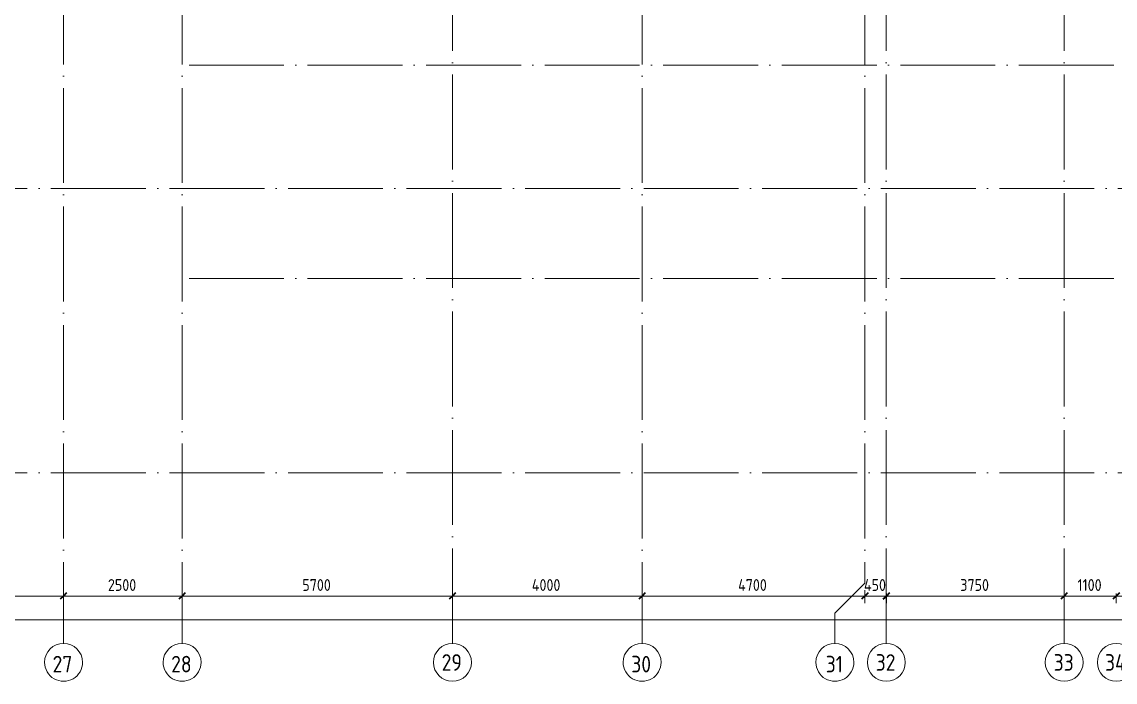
# Model space of a CAD drawing. Header units: millimetres. Extents: x 97 to 215964, y -4577 to 60645.
# Drawn here: x 154618 to 177673, y -4391 to 9541 of the extents above; entities that cross this region are included whole.
import ezdxf

# ---------------------------------------------------------------- set-up
doc = ezdxf.new("R2010")
doc.units = ezdxf.units.MM
doc.linetypes.add('ADSK_Линия сетки', pattern=[2500, 2000, -250, 0, -250])
for name, color, linetype, lineweight in [('A-____-____-DIMS', 211, 'Continuous', 9), ('A-____-____-DIMS-100', 211, 'Continuous', 9), ('S-GRID-____-IDEN', 1, 'Continuous', 20), ('S-GRID-____-OTLN', 1, 'Continuous', 9)]:
    doc.layers.add(name, color=color, linetype=linetype, lineweight=lineweight)
doc.styles.add('GOST Common', font='GOST_Common.ttf', dxfattribs={"width": 0.9, "height": 250})
doc.styles.add('GOST Common_2', font='GOST_Common.ttf', dxfattribs={"width": 0.9, "height": 350})
doc.dimstyles.new('ADSK_Основной_2_5_мм_Округление_до_10_мм', dxfattribs={"dimscale": 304.8, "dimtxt": 0.824897, "dimasz": 0.463911, "dimexe": 0.492126, "dimexo": 0.001615, "dimgap": 0.098425, "dimtad": 1, "dimdec": 0, "dimlfac": 304.8, "dimrnd": 10, "dimdsep": 46, "dimtxsty": 'GOST Common', "dimblk1": 'OBLIQUE', "dimblk2": 'OBLIQUE', "dimsah": 1, "dimcen": 0.09, "dimdle": 0.492126, "dimazin": 2, "dimtfac": 1, "dimtdec": 4, "dimtix": 1, "dimtmove": 0, "dimatfit": 3, "dimfxl": 1, "dimtvp": 1, "dimtolj": 1, "dimtzin": 0, "dimlwd": 20, "dimlwe": 20, "dimarcsym": 2})

# ---------------------------------------------------------------- blocks, each defined once
blk = doc.blocks.new('Ось сетки - Круг_Ø8 мм-8258-О_АИ_ПП_8_400_Целиком')
at = {"layer": 'S-GRID-____-IDEN'}
for start, end in [(360, 180), (180, 360)]:
    blk.add_arc((0, 0), 4, start, end, dxfattribs=at)
blk = doc.blocks.new('DIMBLOCK44-О_АИ_ПП_8_400_Целиком')
at = {"layer": 'A-____-____-DIMS-100', "lineweight": 40}
for p, q in [((177698, -2573), (177769, -2502)), ((179998, -2573), (180069, -2502)), ((177698, -2573), (177627, -2643)), ((179998, -2573), (179927, -2643))]:
    blk.add_line(p, q, dxfattribs=at)
at = {"layer": 'A-____-____-DIMS-100', "lineweight": 20}
for p, q in [((177698, -2523), (177698, -2723)), ((177698, -2573), (177698, -2523)), ((179998, -2523), (179998, -2723)), ((179998, -2573), (179998, -2523)), ((179998, -2573), (177698, -2573))]:
    blk.add_line(p, q, dxfattribs=at)
at = {"layer": 'A-____-____-DIMS-100', "color": 0, "lineweight": 20, "insert": (178533, -2216), "char_height": 250, "width": 756.84, "attachment_point": 1, "line_spacing_factor": 1.022761, "style": 'GOST Common'}
blk.add_mtext('2300', dxfattribs=at)
blk = doc.blocks.new('_Oblique')
at = {"color": 0, "linetype": 'ByBlock', "lineweight": -2}
blk.add_line((-0.5, -0.5), (0.5, 0.5), dxfattribs=at)
blk = doc.blocks.new('DIMBLOCK45-О_АИ_ПП_8_400_Целиком')
at = {"layer": 'A-____-____-DIMS-100', "lineweight": 40}
for p, q in [((176598, -2573), (176669, -2502)), ((177698, -2573), (177769, -2502)), ((176598, -2573), (176527, -2643)), ((177698, -2573), (177627, -2643))]:
    blk.add_line(p, q, dxfattribs=at)
at = {"layer": 'A-____-____-DIMS-100', "lineweight": 20}
for p, q in [((176598, -2523), (176598, -2723)), ((176598, -2573), (176598, -2523)), ((177698, -2523), (177698, -2723)), ((177698, -2573), (177698, -2523)), ((177698, -2573), (176598, -2573))]:
    blk.add_line(p, q, dxfattribs=at)
at = {"layer": 'A-____-____-DIMS-100', "color": 0, "lineweight": 20, "insert": (176879, -2216), "char_height": 250, "width": 644.34, "attachment_point": 1, "line_spacing_factor": 1.022761, "style": 'GOST Common'}
blk.add_mtext('1100', dxfattribs=at)
blk = doc.blocks.new('DIMBLOCK46-О_АИ_ПП_8_400_Целиком')
at = {"layer": 'A-____-____-DIMS-100', "lineweight": 40}
for p, q in [((172848, -2573), (172919, -2502)), ((176598, -2573), (176669, -2502)), ((172848, -2573), (172777, -2643)), ((176598, -2573), (176527, -2643))]:
    blk.add_line(p, q, dxfattribs=at)
at = {"layer": 'A-____-____-DIMS-100', "lineweight": 20}
for p, q in [((172848, -2523), (172848, -2723)), ((172848, -2573), (172848, -2523)), ((176598, -2523), (176598, -2723)), ((176598, -2573), (176598, -2523)), ((176598, -2573), (172848, -2573))]:
    blk.add_line(p, q, dxfattribs=at)
at = {"layer": 'A-____-____-DIMS-100', "color": 0, "lineweight": 20, "insert": (174408, -2216), "char_height": 250, "width": 756.84, "attachment_point": 1, "line_spacing_factor": 1.022761, "style": 'GOST Common'}
blk.add_mtext('3750', dxfattribs=at)
blk = doc.blocks.new('DIMBLOCK47-О_АИ_ПП_8_400_Целиком')
at = {"layer": 'A-____-____-DIMS-100', "lineweight": 20}
for p, q in [((172398, -2453), (172398, -2723)), ((172398, -2573), (172398, -2453)), ((172848, -2523), (172848, -2723)), ((172848, -2573), (172848, -2523)), ((172848, -2573), (172398, -2573))]:
    blk.add_line(p, q, dxfattribs=at)
at = {"layer": 'A-____-____-DIMS-100', "lineweight": 40}
for p, q in [((172398, -2573), (172469, -2502)), ((172848, -2573), (172919, -2502)), ((172398, -2573), (172327, -2643)), ((172848, -2573), (172777, -2643))]:
    blk.add_line(p, q, dxfattribs=at)
at = {"layer": 'A-____-____-DIMS-100', "color": 0, "lineweight": 20, "insert": (172376, -2216), "char_height": 250, "width": 593.2, "attachment_point": 1, "line_spacing_factor": 1.022761, "style": 'GOST Common'}
blk.add_mtext('450', dxfattribs=at)
blk = doc.blocks.new('DIMBLOCK48-О_АИ_ПП_8_400_Целиком')
at = {"layer": 'A-____-____-DIMS-100', "lineweight": 40}
for p, q in [((167698, -2573), (167769, -2502)), ((172398, -2573), (172469, -2502)), ((167698, -2573), (167627, -2643)), ((172398, -2573), (172327, -2643))]:
    blk.add_line(p, q, dxfattribs=at)
at = {"layer": 'A-____-____-DIMS-100', "lineweight": 20}
for p, q in [((167698, -2523), (167698, -2723)), ((167698, -2573), (167698, -2523)), ((172398, -2453), (172398, -2723)), ((172398, -2573), (172398, -2453)), ((172398, -2573), (167698, -2573))]:
    blk.add_line(p, q, dxfattribs=at)
at = {"layer": 'A-____-____-DIMS-100', "color": 0, "lineweight": 20, "insert": (169722, -2216), "char_height": 250, "width": 782.41, "attachment_point": 1, "line_spacing_factor": 1.022761, "style": 'GOST Common'}
blk.add_mtext('4700', dxfattribs=at)
blk = doc.blocks.new('DIMBLOCK49-О_АИ_ПП_8_400_Целиком')
at = {"layer": 'A-____-____-DIMS-100', "lineweight": 40}
for p, q in [((163698, -2573), (163769, -2502)), ((167698, -2573), (167769, -2502)), ((163698, -2573), (163627, -2643)), ((167698, -2573), (167627, -2643))]:
    blk.add_line(p, q, dxfattribs=at)
at = {"layer": 'A-____-____-DIMS-100', "lineweight": 20}
for p, q in [((163698, -2523), (163698, -2723)), ((163698, -2573), (163698, -2523)), ((167698, -2523), (167698, -2723)), ((167698, -2573), (167698, -2523)), ((167698, -2573), (163698, -2573))]:
    blk.add_line(p, q, dxfattribs=at)
at = {"layer": 'A-____-____-DIMS-100', "color": 0, "lineweight": 20, "insert": (165372, -2216), "char_height": 250, "width": 782.41, "attachment_point": 1, "line_spacing_factor": 1.022761, "style": 'GOST Common'}
blk.add_mtext('4000', dxfattribs=at)
blk = doc.blocks.new('DIMBLOCK50-О_АИ_ПП_8_400_Целиком')
at = {"layer": 'A-____-____-DIMS-100', "lineweight": 40}
for p, q in [((157998, -2573), (158069, -2502)), ((163698, -2573), (163769, -2502)), ((157998, -2573), (157927, -2643)), ((163698, -2573), (163627, -2643))]:
    blk.add_line(p, q, dxfattribs=at)
at = {"layer": 'A-____-____-DIMS-100', "lineweight": 20}
for p, q in [((157998, -2523), (157998, -2723)), ((157998, -2573), (157998, -2523)), ((163698, -2523), (163698, -2723)), ((163698, -2573), (163698, -2523)), ((163698, -2573), (157998, -2573))]:
    blk.add_line(p, q, dxfattribs=at)
at = {"layer": 'A-____-____-DIMS-100', "color": 0, "lineweight": 20, "insert": (160533, -2216), "char_height": 250, "width": 756.84, "attachment_point": 1, "line_spacing_factor": 1.022761, "style": 'GOST Common'}
blk.add_mtext('5700', dxfattribs=at)
blk = doc.blocks.new('DIMBLOCK51-О_АИ_ПП_8_400_Целиком')
at = {"layer": 'A-____-____-DIMS-100', "lineweight": 40}
for p, q in [((155498, -2573), (155569, -2502)), ((157998, -2573), (158069, -2502)), ((155498, -2573), (155427, -2643)), ((157998, -2573), (157927, -2643))]:
    blk.add_line(p, q, dxfattribs=at)
at = {"layer": 'A-____-____-DIMS-100', "lineweight": 20}
for p, q in [((155498, -2523), (155498, -2723)), ((155498, -2573), (155498, -2523)), ((157998, -2523), (157998, -2723)), ((157998, -2573), (157998, -2523)), ((157998, -2573), (155498, -2573))]:
    blk.add_line(p, q, dxfattribs=at)
at = {"layer": 'A-____-____-DIMS-100', "color": 0, "lineweight": 20, "insert": (156433, -2216), "char_height": 250, "width": 756.84, "attachment_point": 1, "line_spacing_factor": 1.022761, "style": 'GOST Common'}
blk.add_mtext('2500', dxfattribs=at)
blk = doc.blocks.new('DIMBLOCK52-О_АИ_ПП_8_400_Целиком')
at = {"layer": 'A-____-____-DIMS-100', "lineweight": 40}
for p, q in [((152198, -2573), (152269, -2502)), ((155498, -2573), (155569, -2502)), ((152198, -2573), (152127, -2643)), ((155498, -2573), (155427, -2643))]:
    blk.add_line(p, q, dxfattribs=at)
at = {"layer": 'A-____-____-DIMS-100', "lineweight": 20}
for p, q in [((152198, -2523), (152198, -2723)), ((152198, -2573), (152198, -2523)), ((155498, -2523), (155498, -2723)), ((155498, -2573), (155498, -2523)), ((155498, -2573), (152198, -2573))]:
    blk.add_line(p, q, dxfattribs=at)
at = {"layer": 'A-____-____-DIMS-100', "color": 0, "lineweight": 20, "insert": (153533, -2216), "char_height": 250, "width": 756.84, "attachment_point": 1, "line_spacing_factor": 1.022761, "style": 'GOST Common'}
blk.add_mtext('3300', dxfattribs=at)
blk = doc.blocks.new('DIMBLOCK78-О_АИ_ПП_8_400_Целиком')
at = {"layer": 'A-____-____-DIMS-100', "lineweight": 20}
for p, q in [((58798, -3128), (58798, -2928)), ((211548, -3128), (211548, -2928)), ((58648, -3078), (211698, -3078)), ((58798, -3078), (58798, -3128)), ((211548, -3078), (211548, -3128))]:
    blk.add_line(p, q, dxfattribs=at)
at = {"layer": 'A-____-____-DIMS-100', "lineweight": 40}
for p, q in [((58798, -3078), (58727, -3148)), ((58798, -3078), (58869, -3007)), ((211548, -3078), (211477, -3148)), ((211548, -3078), (211619, -3007))]:
    blk.add_line(p, q, dxfattribs=at)
at = {"layer": 'A-____-____-DIMS-100', "color": 0, "lineweight": 20, "insert": (134723, -2721), "char_height": 250, "width": 1079.01, "attachment_point": 1, "line_spacing_factor": 1.022761, "style": 'GOST Common'}
blk.add_mtext('152750', dxfattribs=at)

msp = doc.modelspace()

# ---------------------------------------------------------------- linework, layer by layer
at = {"layer": 'S-GRID-____-OTLN', "linetype": 'ADSK_Линия сетки'}
for p, q in [((155497.888158, 60644.999414), (155497.888158, -3572.657751)), ((157997.888491, 60644.999414), (157997.888491, -3572.657751)), ((163697.88841, -3572.657751), (163697.88841, 60644.999414)), ((167697.888672, 60644.999414), (167697.888672, -3572.657751)), ((172397.88841, 60644.999414), (172397.88841, -2302.657751)), ((172847.88841, -3572.657751), (172847.88841, 60644.999414)), ((176597.88841, -3572.657751), (176597.88841, 60644.999414)), ((215146.441901, 8625.060253), (158117.887824, 8625.060253)), ((55228.336609, 6025.000586), (215146.441901, 6025.000586)), ((215146.441901, 4125.11992), (158117.887824, 4125.11992)), ((55228.336609, 25.000586), (215146.441901, 25.000586))]:
    msp.add_line(p, q, dxfattribs=at)
at = {"layer": 'S-GRID-____-OTLN'}
for p, q in [((172397.88841, -2302.657751), (171762.88841, -2937.657751)), ((171762.88841, -2937.657751), (171762.88841, -3572.657751))]:
    msp.add_line(p, q, dxfattribs=at)

# ---------------------------------------------------------------- block references
at = {"layer": 'S-GRID-____-IDEN', "xscale": 99.99999999999993, "yscale": 99.99999999999993, "zscale": 99.99999999999993, "rotation": 180}
for p in [(155497.888158, -3972.657751), (157997.888491, -3972.657751), (167697.888672, -3972.657751), (171762.88841, -3972.657751)]:
    msp.add_blockref('Ось сетки - Круг_Ø8 мм-8258-О_АИ_ПП_8_400_Целиком', p, dxfattribs=at)
at = {"layer": 'S-GRID-____-IDEN', "xscale": 99.99999999999993, "yscale": 99.99999999999993, "zscale": 99.99999999999993}
for p in [(163697.88841, -3972.657751), (172847.88841, -3972.657751), (176597.88841, -3972.657751), (177697.888824, -3972.657751)]:
    msp.add_blockref('Ось сетки - Круг_Ø8 мм-8258-О_АИ_ПП_8_400_Целиком', p, dxfattribs=at)

# ---------------------------------------------------------------- texts
at = {"layer": 'S-GRID-____-IDEN', "lineweight": 9, "char_height": 350, "attachment_point": 1, "style": 'GOST Common_2'}
for s, insert, width in [('27', (155266.518821, -3835.378608), 548.35425), ('28', (157766.519154, -3835.378608), 548.35425), ('29', (163471.157747, -3800.124393), 548.35425), ('30', (167469.219336, -3835.378608), 541.1390625), ('31', (171569.769074, -3835.378608), 454.5568125), ('32', (172623.857747, -3800.124393), 541.1390625), ('33', (176377.007747, -3800.124393), 533.923875), ('34', (177459.008161, -3800.124393), 577.215)]:
    msp.add_mtext(s, dxfattribs=dict(at, insert=insert, width=width))

# ---------------------------------------------------------------- dimensions: what is measured, and where the dimension line sits
at = {"layer": 'A-____-____-DIMS', "lineweight": 20}
for base, p1, p2, override, picture, middle in [((152197.888158, -2572.657751), (155497.888158, -2672.642649), (152197.888158, -2672.642649), {"dimpost": '<>', "dimfxl": 3300}, 'DIMBLOCK52-О_АИ_ПП_8_400_Целиком', (153847.888158, -2417.657751)), ((155497.888158, -2572.657751), (157997.888491, -2672.642649), (155497.888158, -2672.642649), {"dimpost": '<>', "dimfxl": 2500.000333}, 'DIMBLOCK51-О_АИ_ПП_8_400_Целиком', (156747.888324, -2417.657751)), ((157997.888491, -2572.657751), (163697.88841, -2672.642649), (157997.888491, -2672.642649), {"dimpost": '<>', "dimfxl": 5699.999919}, 'DIMBLOCK50-О_АИ_ПП_8_400_Целиком', (160847.888451, -2417.657751)), ((163697.88841, -2572.657751), (167697.888672, -2672.642649), (163697.88841, -2672.642649), {"dimpost": '<>', "dimfxl": 4000.000262}, 'DIMBLOCK49-О_АИ_ПП_8_400_Целиком', (165697.888541, -2417.657751)), ((167697.888672, -2572.657751), (172397.88841, -2302.657751), (167697.888672, -2672.642649), {"dimpost": '<>', "dimfxl": 4714.539889}, 'DIMBLOCK48-О_АИ_ПП_8_400_Целиком', (170047.888541, -2417.657751)), ((172397.88841, -2572.657751), (172847.88841, -2672.642649), (172397.88841, -2302.657751), {"dimpost": '<>', "dimfxl": 582.570876}, 'DIMBLOCK47-О_АИ_ПП_8_400_Целиком', (172622.88841, -2417.657751)), ((172847.88841, -2572.657751), (176597.88841, -2672.642649), (172847.88841, -2672.642649), {"dimpost": '<>', "dimfxl": 3750}, 'DIMBLOCK46-О_АИ_ПП_8_400_Целиком', (174722.88841, -2417.657751)), ((176597.88841, -2572.657751), (177697.888824, -2672.642649), (176597.88841, -2672.642649), {"dimpost": '<>', "dimfxl": 1100.000414}, 'DIMBLOCK45-О_АИ_ПП_8_400_Целиком', (177147.888617, -2417.657751)), ((177697.888824, -2572.657751), (179997.888824, -2672.642649), (177697.888824, -2672.642649), {"dimpost": '<>', "dimfxl": 2300}, 'DIMBLOCK44-О_АИ_ПП_8_400_Целиком', (178847.888824, -2417.657751)), ((211547.888824, -3077.661963), (58797.887824, -2977.677064), (211547.888824, -2977.677064), {"dimpost": '<>', "dimfxl": 152750.001}, 'DIMBLOCK78-О_АИ_ПП_8_400_Целиком', (135172.888324, -2922.661963))]:
    dim = msp.add_linear_dim(base=base, p1=p1, p2=p2, dimstyle='ADSK_Основной_2_5_мм_Округление_до_10_мм', override=override, dxfattribs=at)
    dim.commit()
    dim.dimension.update_dxf_attribs({"geometry": picture, "text_midpoint": middle})

doc.saveas('drawing.dxf')
